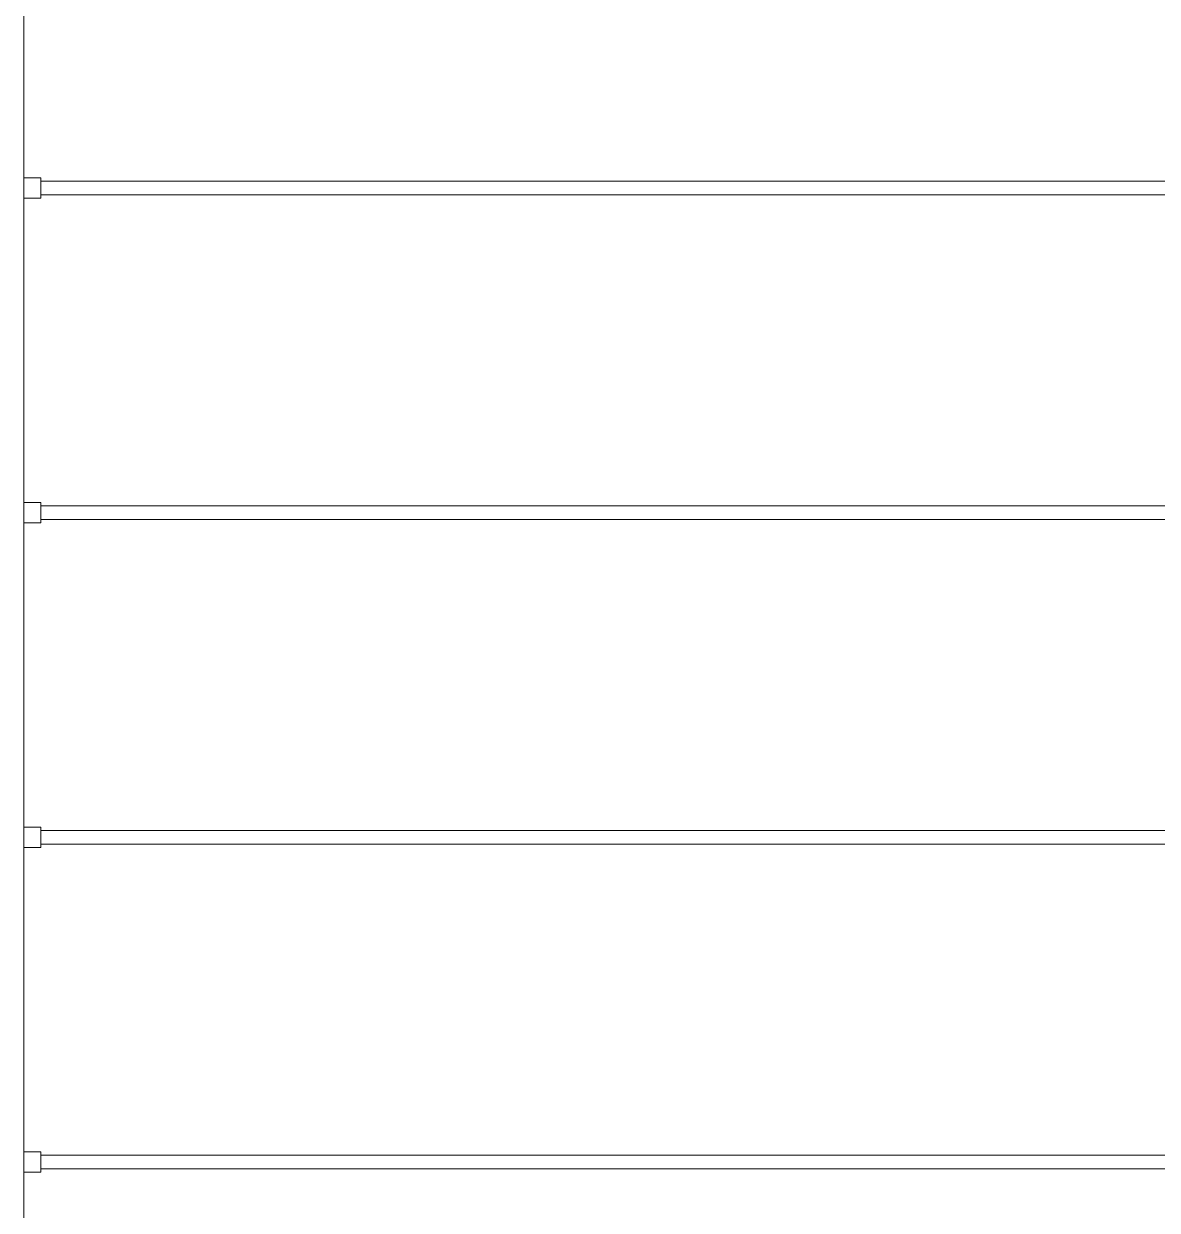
# Model space of a CAD drawing. Header units: inches. Extents: x 0.03 to 2.74, y 0.01 to 1.91.
# Drawn here: x 0.6729 to 0.782, y 0.9967 to 1.1109 of the extents above; entities that cross this region are included whole.
import ezdxf

# ---------------------------------------------------------------- set-up
doc = ezdxf.new("R2010")
doc.units = ezdxf.units.IN
doc.header["$MEASUREMENT"] = 0

msp = doc.modelspace()

# ---------------------------------------------------------------- linework, layer by layer
at = {"color": 7, "linetype": 'Continuous', "lineweight": 15}
for p, q in [((0.67291, 0.91025), (0.67291, 1.33733)), ((0.67455, 1.0961), (0.67291, 1.0961)), ((0.67455, 1.09446), (0.67455, 1.0961)), ((1.27164, 1.09577), (0.67455, 1.09577)), ((0.67291, 1.09414), (0.67455, 1.09414)), ((0.67455, 1.09447), (1.27164, 1.09447)), ((0.67455, 1.09414), (0.67455, 1.09446)), ((0.67455, 1.06485), (0.67291, 1.06485)), ((0.67455, 1.06321), (0.67455, 1.06485)), ((1.27164, 1.06452), (0.67455, 1.06452)), ((0.67455, 1.06322), (1.27164, 1.06322)), ((0.67291, 1.06289), (0.67455, 1.06289)), ((0.67455, 1.06289), (0.67455, 1.06321)), ((0.67455, 1.0336), (0.67291, 1.0336)), ((0.67455, 1.03196), (0.67455, 1.0336)), ((1.27164, 1.03327), (0.67455, 1.03327)), ((0.67291, 1.03164), (0.67455, 1.03164)), ((0.67455, 1.03197), (1.27164, 1.03197)), ((0.67455, 1.03164), (0.67455, 1.03196)), ((0.67455, 1.00235), (0.67291, 1.00235)), ((0.67455, 1.00071), (0.67455, 1.00235)), ((1.27164, 1.00202), (0.67455, 1.00202)), ((0.67455, 1.00072), (1.27164, 1.00072)), ((0.67455, 1.00039), (0.67455, 1.00071)), ((0.67291, 1.00039), (0.67455, 1.00039))]:
    msp.add_line(p, q, dxfattribs=at)

doc.saveas('drawing.dxf')
